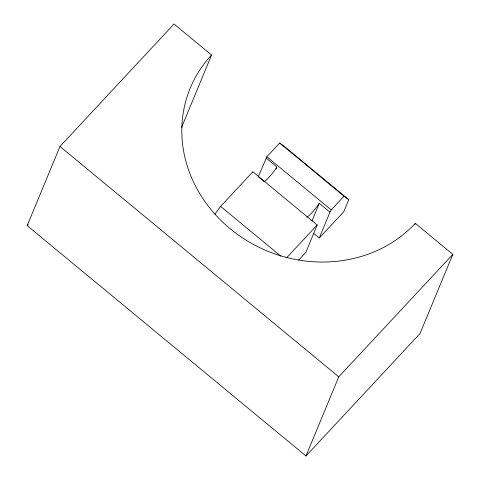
<?xml version="1.0" encoding="UTF-8"?>
<svg xmlns="http://www.w3.org/2000/svg" width="480" height="480" viewBox="0 0 480 480"><rect width="100%" height="100%" fill="white"/><g stroke="black" fill="none" stroke-linecap="round" stroke-linejoin="round"><path stroke-width="0.72" d="M252.606 172.698L252.834 171.822L317.172 224.982L305.79 252.486L298.65 260.148M27.174 225.648L59.976 146.466L174.036 24L211.566 55.014A133.362 120.966 22.5 0 0 230.076 228.678A133.362 120.966 22.5 0 0 415.296 223.356L452.826 254.37L420.03 333.534L305.97 456L27.174 225.648L28.194 224.556M181.596 127.362L211.566 55.014M311.946 220.968L319.26 203.298L329.982 212.154L319.29 237.984L313.65 233.322M264.534 181.776L258.324 176.646L266.874 156.75L279.654 143.022L284.412 146.496L348.744 199.656L343.758 211.716L319.29 237.984M305.97 456L338.766 376.836L452.826 254.37M414.72 224.742L415.296 223.356M276.018 169.056L276.594 167.682M214.854 214.188L220.62 206.412L252.834 171.822M286.968 257.412L317.172 224.982M329.982 212.154A11.232 1.518 -50.4 0 0 331.206 209.91L343.992 196.188L348.744 199.656M279.654 143.022L343.992 196.188M266.874 156.75L331.206 209.91M266.166 158.136L276.888 166.998A11.232 1.518 -50.4 0 1 270.168 175.962A11.232 1.518 -50.4 0 1 263.904 181.782M220.62 206.412L280.932 256.254M59.976 146.466L338.766 376.836M319.26 203.298A11.232 1.518 -50.4 0 1 306.798 217.224"/></g></svg>
